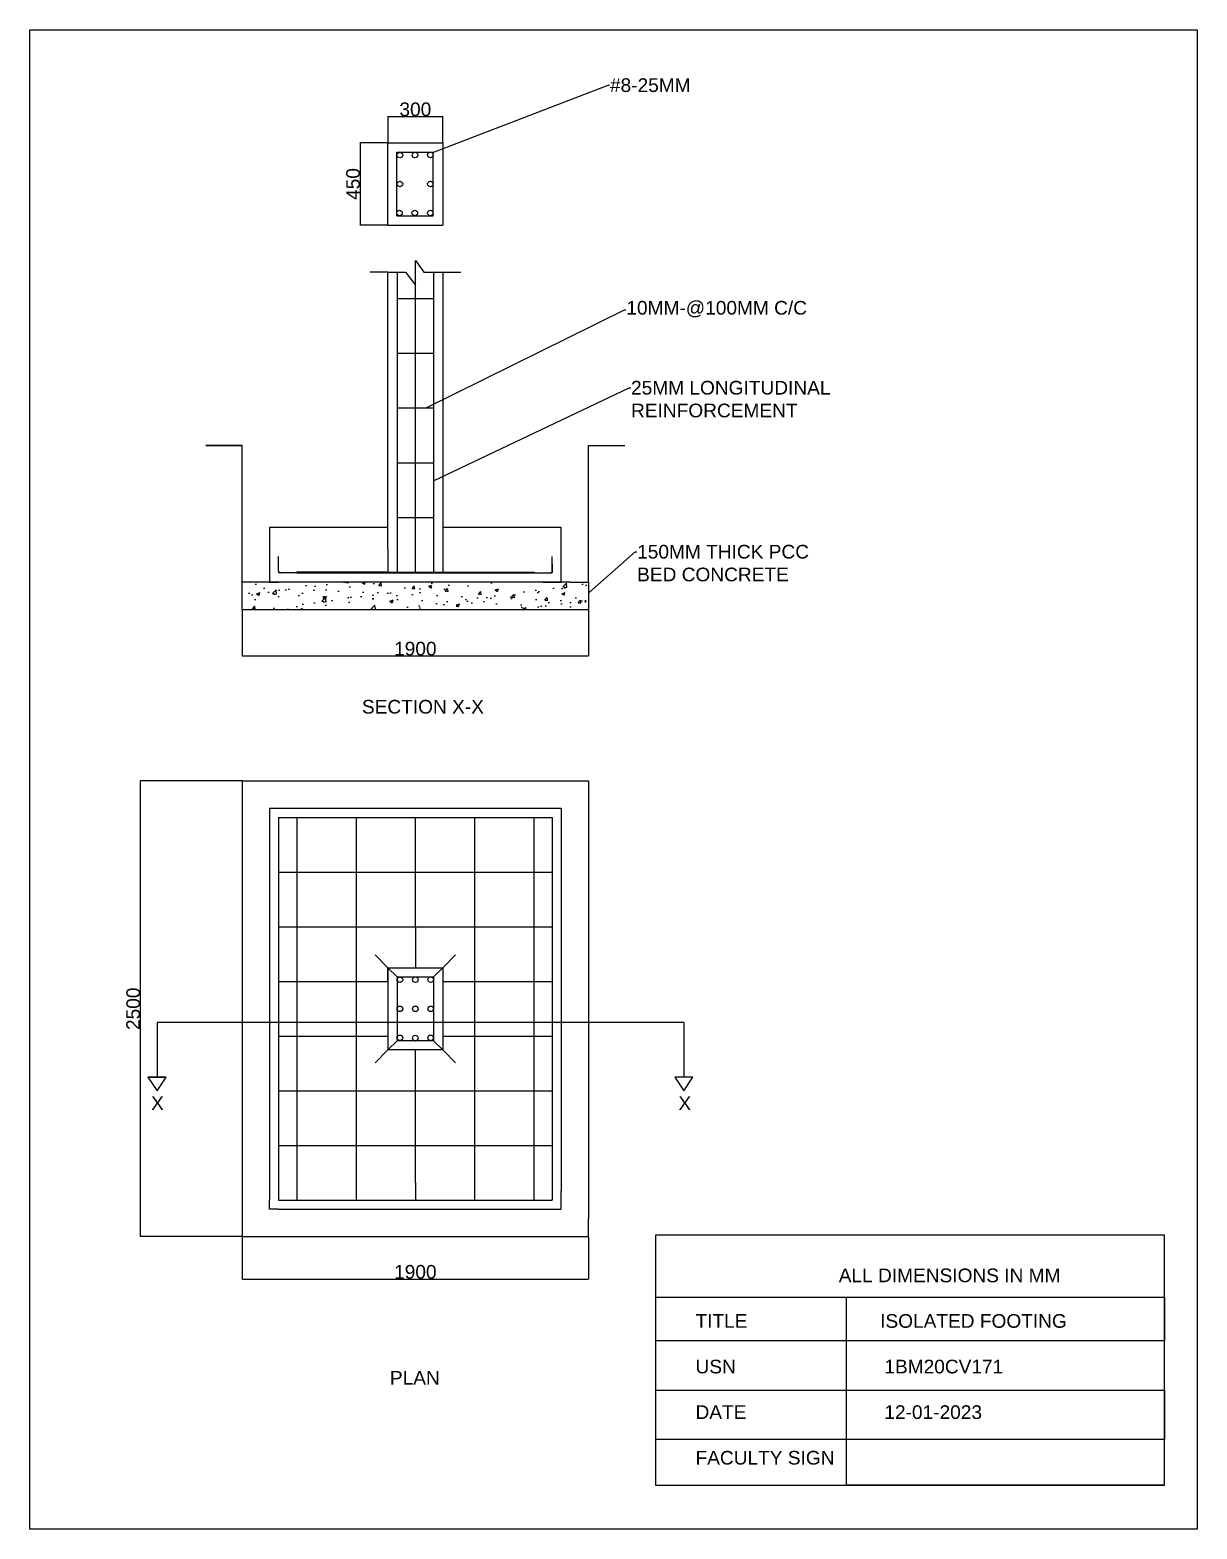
# Model space of a CAD drawing. Header units: millimetres. Extents: x -15359 to 171203, y -161916 to 32466.
# Drawn here: x 26964 to 33368, y 16053 to 24276 of the extents above; entities that cross this region are included whole.
import ezdxf
from ezdxf import colors
from ezdxf.entities.mleader import LeaderData, LeaderLine
from ezdxf.math import Vec2, Vec3

# ---------------------------------------------------------------- set-up
doc = ezdxf.new("R2010")
doc.units = ezdxf.units.MM
doc.header["$MEASUREMENT"] = 0
doc.styles.get("Standard").update_dxf_attribs({"font": 'Arial.ttf'})
doc.dimstyles.new('ISO-25', dxfattribs={"dimtxt": 2.5, "dimasz": 2.5, "dimexe": 1.25, "dimexo": 0.625, "dimtad": 1, "dimtxsty": 'Standard', "dimcen": 2.5, "dimadec": 0, "dimazin": 0, "dimtfac": 1, "dimtmove": 0, "dimatfit": 3, "dimfxl": 0, "dimarcsym": 0})

# ---------------------------------------------------------------- blocks, each defined once
blk = doc.blocks.new('*D137')
at = {"color": 0, "lineweight": -2}
for p, q in [((28128.7, 21097.2), (28128.7, 20842)), ((30028.7, 21097.2), (30028.7, 20842)), ((28131.2, 20843.3), (30026.2, 20843.3))]:
    blk.add_line(p, q, dxfattribs=at)
at = {"color": 0}
for points in [[(28131.2, 20843.7), (28131.2, 20842.8), (28128.7, 20843.3)], [(30026.2, 20843.7), (30026.2, 20842.8), (30028.7, 20843.3)]]:
    blk.add_solid(points, dxfattribs=at)
at = {"layer": 'Defpoints', "color": 0}
for p in [(28128.7, 21097.9), (30028.7, 21097.9), (30028.7, 20843.3)]:
    blk.add_point(p, dxfattribs=at)
at = {"color": 0, "insert": (29078.7, 20882.2), "char_height": 75, "attachment_point": 5}
blk.add_mtext('1900', dxfattribs=at)
blk = doc.blocks.new('*D138')
at = {"color": 0, "lineweight": -2}
for p, q in [((28928, 23656.6), (28774.9, 23656.6)), ((28776.1, 23654.1), (28776.1, 23209.1)), ((28928, 23206.6), (28774.9, 23206.6))]:
    blk.add_line(p, q, dxfattribs=at)
at = {"color": 0}
for points in [[(28775.7, 23654.1), (28776.5, 23654.1), (28776.1, 23656.6)], [(28775.7, 23209.1), (28776.5, 23209.1), (28776.1, 23206.6)]]:
    blk.add_solid(points, dxfattribs=at)
at = {"layer": 'Defpoints', "color": 0}
for p in [(28928.7, 23656.6), (28776.1, 23206.6), (28928.7, 23206.6)]:
    blk.add_point(p, dxfattribs=at)
at = {"color": 0, "insert": (28737.2, 23431.6), "char_height": 75, "attachment_point": 5, "rotation": 90}
blk.add_mtext('450', dxfattribs=at)
blk = doc.blocks.new('*D139')
at = {"color": 0, "lineweight": -2}
for p, q in [((28928.7, 23657.2), (28928.7, 23803)), ((28931.2, 23801.8), (29226.2, 23801.8)), ((29228.7, 23657.2), (29228.7, 23803))]:
    blk.add_line(p, q, dxfattribs=at)
at = {"color": 0}
for points in [[(28931.2, 23802.2), (28931.2, 23801.4), (28928.7, 23801.8)], [(29226.2, 23802.2), (29226.2, 23801.4), (29228.7, 23801.8)]]:
    blk.add_solid(points, dxfattribs=at)
at = {"layer": 'Defpoints', "color": 0}
for p in [(29228.7, 23801.8), (28928.7, 23656.6), (29228.7, 23656.6)]:
    blk.add_point(p, dxfattribs=at)
at = {"color": 0, "insert": (29078.7, 23840.7), "char_height": 75, "attachment_point": 5}
blk.add_mtext('300', dxfattribs=at)
blk = doc.blocks.new('*D140')
at = {"color": 0, "lineweight": -2}
for p, q in [((28128, 20157.1), (27568.6, 20157.1)), ((27569.8, 20154.6), (27569.8, 17659.6)), ((28128, 17657.1), (27568.6, 17657.1))]:
    blk.add_line(p, q, dxfattribs=at)
at = {"color": 0}
for points in [[(27569.4, 20154.6), (27570.2, 20154.6), (27569.8, 20157.1)], [(27569.4, 17659.6), (27570.2, 17659.6), (27569.8, 17657.1)]]:
    blk.add_solid(points, dxfattribs=at)
at = {"layer": 'Defpoints', "color": 0}
for p in [(28128.7, 20157.1), (27569.8, 17657.1), (28128.7, 17657.1)]:
    blk.add_point(p, dxfattribs=at)
at = {"color": 0, "insert": (27530.9, 18907.1), "char_height": 75, "attachment_point": 5, "rotation": 90}
blk.add_mtext('2500', dxfattribs=at)
blk = doc.blocks.new('*D141')
at = {"color": 0, "lineweight": -2}
for p, q in [((28128.7, 17656.5), (28128.7, 17423.5)), ((30028.7, 17656.5), (30028.7, 17423.5)), ((28131.2, 17424.8), (30026.2, 17424.8))]:
    blk.add_line(p, q, dxfattribs=at)
at = {"color": 0}
for points in [[(28131.2, 17425.2), (28131.2, 17424.3), (28128.7, 17424.8)], [(30026.2, 17425.2), (30026.2, 17424.3), (30028.7, 17424.8)]]:
    blk.add_solid(points, dxfattribs=at)
at = {"layer": 'Defpoints', "color": 0}
for p in [(28128.7, 17657.1), (30028.7, 17657.1), (30028.7, 17424.8)]:
    blk.add_point(p, dxfattribs=at)
at = {"color": 0, "insert": (29078.7, 17463.7), "char_height": 75, "attachment_point": 5}
blk.add_mtext('1900', dxfattribs=at)

msp = doc.modelspace()

# ---------------------------------------------------------------- hatches: boundary and pattern name
h = msp.add_hatch()
h.set_pattern_fill('AR-CONC', color=256)
h.set_pattern_definition([(50, (-34354.73, -10081.5), (182.18467, -15.9391), [19.05, -209.55]), (355, (-34354.73, -10081.5), (-35.2434, 191.05685), [15.24, -167.6406]), (100.45144, (-34339.55, -10082.83), (146.94125, 175.11775), [16.19, -178.09024]), (46.1842, (-34354.73, -10030.7), (271.07904, -42.0423), [28.575, -314.325]), (96.63556, (-34332.14, -10034.2), (237.4041, 247.4261), [24.285, -267.1356]), (351.18415, (-34354.73, -10030.7), (237.4041, 247.4261), [22.86, -251.4597]), (21, (-34329.33, -10043.4), (151.6144, -102.2652), [19.05, -209.55]), (326, (-34329.33, -10043.4), (61.80203, 184.18797), [15.24, -167.64]), (71.45144, (-34316.7, -10051.92), (213.4164, 81.92277), [16.19, -178.08994]), (37.5, (-34354.73, -10081.5), (3.088603, 84.55504), [0, -165.608, 0, -170.18, 0, -168.275]), (7.5, (-34354.73, -10081.5), (66.81966, 100.18057), [0, -97.028, 0, -161.798, 0, -64.135]), (327.5, (-34411.37, -10081.5), (135.590595, -5.728744), [0, -63.5, 0, -198.12, 0, -262.89]), (317.5, (-34436.77, -10081.5), (148.12918, 25.4265), [0, -82.55, 0, -131.572, 0, -186.69])])
h.paths.add_polyline_path([(30028.66509, 21247.86256), (29928.66509, 21247.86256), (28128.66509, 21247.86256), (28128.66509, 21097.86256), (29928.66509, 21097.86256), (30028.66509, 21097.86256)])

# ---------------------------------------------------------------- linework, layer by layer
for p, q in [((28928.66509, 23206.60831), (28928.66509, 23656.60831)), ((28928.66509, 23656.60831), (29228.66509, 23656.60831)), ((28976.75632, 23606.60831), (29176.53271, 23606.60831)), ((28976.75632, 23256.60831), (28976.75632, 23606.60831)), ((29076.64451, 23605.61377), (29076.64451, 23606.60831)), ((29176.53271, 23256.60831), (29176.53271, 23606.60831)), ((29228.66509, 23656.60831), (29228.66509, 23206.60831)), ((28976.75632, 23431.60831), (28978.66509, 23431.60831)), ((28928.66509, 23206.60831), (29228.66509, 23206.60831)), ((28976.75632, 23256.60831), (29176.53271, 23256.60831)), ((29076.64451, 23256.60831), (29076.64451, 23257.15704)), ((28928.66509, 22947.00783), (28828.66509, 22947.00783)), ((28928.66509, 21430.91055), (28928.66509, 22947.00783)), ((28928.66509, 22947.00783), (29024.84755, 22947.00783)), ((28928.66509, 22947.00783), (28978.66509, 22947.00783)), ((28978.66509, 22947.00783), (28978.66509, 21302.86256)), ((29024.84755, 22947.00783), (29078.66509, 22876.2224)), ((29078.66509, 22947.00783), (29078.66509, 23011.06195)), ((29078.66509, 23011.06195), (29124.40033, 22947.00783)), ((29078.66509, 22876.2224), (29078.66509, 22947.00783)), ((29124.40033, 22947.00783), (29228.66509, 22947.00783)), ((29178.66509, 22947.00783), (29178.66509, 21302.86256)), ((29228.66509, 22947.00783), (29228.66509, 21308.63306)), ((29228.66509, 22947.00783), (29328.66509, 22947.00783)), ((29078.66509, 22802.86256), (29078.66509, 22876.2224)), ((28978.66509, 22802.86256), (29178.66509, 22802.86256)), ((29078.66509, 21302.86256), (29078.66509, 22802.86256)), ((28978.66509, 22502.86256), (29178.66509, 22502.86256)), ((28978.66509, 22202.86256), (29178.66509, 22202.86256)), ((28128.66509, 21997.86256), (27928.66509, 21997.86256)), ((27928.66509, 21997.86256), (28128.66509, 21997.86256)), ((28128.66509, 21097.86256), (28128.66509, 21997.86256)), ((30028.66509, 21997.86256), (30128.66509, 21997.86256)), ((30028.66509, 21247.86256), (30028.66509, 21997.86256)), ((30028.66509, 21997.86256), (30228.66509, 21997.86256)), ((28978.66509, 21902.86256), (29178.66509, 21902.86256)), ((28278.66509, 21547.86256), (28278.66509, 21247.86256)), ((28928.66509, 21547.86256), (28278.66509, 21547.86256)), ((28978.66509, 21602.86256), (29178.66509, 21602.86256)), ((28978.66509, 21602.86256), (29178.66509, 21602.86256)), ((29778.66509, 21547.86256), (29228.66509, 21547.86256)), ((29778.66509, 21547.86256), (29728.66509, 21547.86256)), ((29878.66509, 21547.86256), (29778.66509, 21547.86256)), ((29878.66509, 21247.86256), (29878.66509, 21547.86256)), ((28328.66509, 21307.86256), (28328.66509, 21387.86256)), ((28928.66509, 21430.91055), (28928.66509, 21302.86256)), ((29828.66509, 21308.05586), (29828.66509, 21387.86256)), ((28328.66509, 21307.86256), (28328.66509, 21300.36256)), ((28337.77503, 21297.90224), (28331.18011, 21297.8626)), ((28428.66509, 21297.86256), (28338.66509, 21297.86256)), ((28339.55514, 21297.86256), (28339.55514, 21297.90224)), ((28928.66509, 21302.86256), (28428.66509, 21302.86256)), ((28428.66509, 21297.86256), (29728.66509, 21297.86256)), ((28928.66509, 21302.86256), (29728.66509, 21302.86256)), ((29228.66509, 21308.63306), (29228.66509, 21302.86256)), ((29728.66509, 21297.86256), (29817.95243, 21297.86256)), ((29817.95243, 21297.86256), (29826.17187, 21297.86256)), ((29828.66509, 21347.95921), (29828.66509, 21300.17847)), ((29928.66509, 21247.86256), (28128.66509, 21247.86256)), ((28278.66509, 21247.86256), (28328.66509, 21247.86256)), ((29778.66509, 21247.86256), (29878.66509, 21247.86256)), ((29928.66509, 21247.86256), (30028.66509, 21247.86256)), ((30028.66509, 21247.86256), (30028.66509, 21097.86256)), ((28128.66509, 21097.86256), (29928.66509, 21097.86256)), ((29928.66509, 21097.86256), (30028.66509, 21097.86256)), ((28128.66509, 20157.11201), (28128.66509, 18245.24017)), ((28128.66509, 20157.11201), (29928.66509, 20157.11201)), ((29928.66509, 20157.11201), (30028.66509, 20157.11201)), ((30028.66509, 20157.11201), (30028.66509, 17757.11201)), ((28278.66509, 20007.11201), (29878.66509, 20007.11201)), ((28278.66509, 20007.11201), (28278.66509, 17907.11201)), ((29878.66509, 20007.11201), (29878.66509, 17907.11201)), ((28328.66509, 19957.11201), (29828.66509, 19957.11201)), ((28328.66509, 19957.11201), (28328.66509, 17957.11201)), ((28428.66509, 19957.11201), (28428.66509, 17957.11201)), ((28753.66509, 19957.11201), (28753.66509, 17957.11201)), ((29078.66509, 19357.11201), (29078.66509, 19957.11201)), ((29403.66509, 19957.11201), (29403.66509, 17957.11201)), ((29728.66509, 19957.11201), (29728.66509, 17957.11201)), ((29828.66509, 19957.11201), (29828.66509, 17957.11201)), ((28328.66509, 19657.11201), (29828.66509, 19657.11201)), ((28328.66509, 19357.11201), (29828.66509, 19357.11201)), ((29078.66509, 19357.11201), (29078.66509, 19132.11201)), ((28928.66509, 19132.11201), (28858.55984, 19203.42298)), ((29228.66509, 19132.11201), (29299.37576, 19202.82269)), ((28928.66509, 19132.11201), (28928.66509, 18682.11201)), ((28928.66509, 19057.11201), (28928.66509, 19132.11201)), ((28928.66509, 19132.11201), (29228.66509, 19132.11201)), ((28978.66509, 19082.11201), (28928.66509, 19132.11201)), ((28928.66509, 19132.11201), (29228.66509, 19132.11201)), ((28978.66509, 19082.11201), (28978.66509, 18732.11201)), ((28978.66509, 19082.11201), (29178.66509, 19082.11201)), ((29078.66509, 19081.72333), (29078.66509, 19082.11201)), ((29228.66509, 19132.11201), (29178.66509, 19082.11201)), ((29178.66509, 19082.11201), (29178.66509, 18732.11201)), ((29178.66509, 19082.11201), (29178.66509, 18732.11201)), ((29228.66509, 19132.11201), (29228.66509, 18682.11201)), ((29228.66509, 19132.11201), (29228.66509, 18682.11201)), ((28328.66509, 19057.11201), (28928.66509, 19057.11201)), ((29228.66509, 19057.11201), (29828.66509, 19057.11201)), ((30551.95419, 18831.85967), (27661.51755, 18831.85967)), ((27661.51755, 18831.85967), (27661.51755, 18531.85967)), ((29178.58841, 18907.11201), (29178.66509, 18907.11201)), ((30551.95419, 18831.85967), (30551.95419, 18531.85967)), ((28328.66509, 18757.11201), (28928.66509, 18757.11201)), ((29228.66509, 18757.11201), (29828.66509, 18757.11201)), ((28928.66509, 18682.11201), (28857.95441, 18611.40133)), ((28928.66509, 18682.11201), (28978.66509, 18732.11201)), ((29228.66509, 18682.11201), (28928.66509, 18682.11201)), ((29228.66509, 18682.11201), (28928.66509, 18682.11201)), ((29178.66509, 18732.11201), (28978.66509, 18732.11201)), ((29078.66509, 17953.31085), (29078.66509, 18682.11201)), ((29178.66509, 18732.11201), (29228.66509, 18682.11201)), ((29228.66509, 18682.11201), (29299.37576, 18611.40133)), ((27611.51755, 18531.85967), (27661.51755, 18531.85967)), ((27711.51755, 18531.85967), (27611.51755, 18531.85967)), ((27611.51755, 18531.85967), (27661.51755, 18456.85967)), ((27661.51755, 18531.85967), (27711.51755, 18531.85967)), ((27661.51755, 18456.85967), (27711.51755, 18531.85967)), ((30601.95419, 18531.85967), (30501.95419, 18531.85967)), ((30501.95419, 18531.85967), (30551.95419, 18456.85967)), ((30551.95419, 18456.85967), (30601.95419, 18531.85967)), ((28328.66509, 18457.11201), (29828.66509, 18457.11201)), ((28128.66509, 18245.24017), (28128.66509, 17757.11201)), ((28328.66509, 18157.11201), (29828.66509, 18157.11201)), ((28328.66509, 17957.11201), (28328.66509, 17857.11201)), ((28428.66509, 17957.11201), (28428.66509, 17857.11201)), ((28753.66509, 17957.11201), (28753.66509, 17857.11201)), ((29078.66509, 17953.31085), (29078.66509, 17857.11201)), ((29403.66509, 17957.11201), (29403.66509, 17857.11201)), ((29728.66509, 17957.11201), (29728.66509, 17857.11201)), ((29828.66509, 17957.11201), (29828.66509, 17857.11201)), ((28278.66509, 17907.11201), (28278.66509, 17857.11201)), ((28278.66509, 17807.11201), (28278.66509, 17857.11201)), ((28328.66509, 17857.11201), (29828.66509, 17857.11201)), ((29878.66509, 17857.11201), (29878.66509, 17907.11201)), ((29878.66509, 17807.11201), (29878.66509, 17857.11201)), ((28328.66509, 17807.11201), (28278.66509, 17807.11201)), ((28328.66509, 17807.11201), (29828.66509, 17807.11201)), ((29828.66509, 17807.11201), (29878.66509, 17807.11201)), ((28128.66509, 17757.11201), (28128.66509, 17657.11201)), ((30028.66509, 17657.11201), (30028.66509, 17757.11201)), ((28128.66509, 17657.11201), (28278.66509, 17657.11201)), ((28278.66509, 17657.11201), (30028.66509, 17657.11201)), ((33188.53417, 17666.14779), (30396.87404, 17666.14779)), ((30396.87404, 17666.14779), (30396.87404, 17586.02174)), ((33188.53417, 16293.98905), (33188.53417, 17666.14779)), ((30396.87404, 17586.02174), (30396.87404, 16293.98905)), ((30396.87404, 17586.02174), (30396.87404, 17325.61203)), ((30396.87404, 17325.61203), (33188.53417, 17325.61203)), ((31444.37315, 16293.98905), (31444.37315, 17325.61203)), ((33188.53417, 17325.61203), (33188.53417, 17085.23385)), ((33188.53417, 17085.23385), (30396.87404, 17085.23385)), ((30396.87404, 17085.23385), (30396.87404, 16814.80842)), ((30396.87404, 16814.80842), (33188.53417, 16814.80842)), ((33188.53417, 16814.80842), (33188.53417, 16544.38299)), ((33188.53417, 16544.38299), (30396.87404, 16544.38299)), ((30396.87404, 16544.38299), (30396.87404, 16293.98905)), ((30396.87404, 16293.98905), (33188.53417, 16293.98905)), ((33188.53417, 16293.98905), (31444.37315, 16293.98905))]:
    msp.add_line(p, q)
msp.add_lwpolyline([(26964.30904, 24276.44437), (33367.54901, 24276.44437), (33367.54901, 16053.34283), (26964.30904, 16053.34283)], close=True)
for centre, radius in [((28993.94313, 23590.33573), 15.27804), ((29076.64451, 23590.33573), 15.27804), ((29161.37884, 23591.26748), 15.27804), ((28993.94313, 23431.60831), 15.27804), ((29161.37884, 23431.60831), 15.27804), ((28991.66141, 23272.39848), 15.27804), ((29075.58758, 23272.39848), 15.27804), ((29161.37884, 23272.39848), 15.27804), ((28331.16509, 21300.36256), 2.5), ((28428.66509, 21300.36256), 2.5), ((28753.66509, 21300.36256), 2.5), ((29078.66509, 21300.36256), 2.5), ((29403.66509, 21300.36256), 2.5), ((29728.66509, 21300.36256), 2.5), ((29826.17187, 21300.36256), 2.5), ((28993.94313, 19066.83397), 15.27804), ((29078.66509, 19066.44529), 15.27804), ((29162.78062, 19066.83397), 15.27804), ((28993.94313, 18907.11201), 15.27804), ((29078.66509, 18907.11201), 15.27804), ((29163.31036, 18907.11201), 15.27804), ((28993.94313, 18747.77038), 15.27804), ((29078.66509, 18746.52972), 15.27804), ((29162.81319, 18747.77038), 15.27804)]:
    msp.add_circle(centre, radius)
msp.add_arc((28338.66509, 21307.86256), 10, 264.89358719, 270)
for p in [(28976.75632, 23431.60831), (29076.64451, 23256.60831), (28553.66509, 21302.86256), (28678.66509, 21302.86256), (28753.66509, 21297.86256), (28803.66509, 21302.86256), (29078.66509, 21297.86256), (29403.66509, 21297.86256), (28978.66509, 18907.11201), (29078.66509, 18732.11201)]:
    msp.add_point(p)

# ---------------------------------------------------------------- texts
at = {"char_height": 75, "attachment_point": 1}
for s, width, insert in [('SECTION X-X', 1486.4668037, (28785.5799, 20601.69212)), ('X', 143.1173081, (27628.79716, 18426.4021)), ('X', 143.1173081, (30522.02179, 18426.4021)), ('                           ALL DIMENSIONS IN MM\\P\\PTITLE                         ISOLATED FOOTING\\P\\PUSN                            1BM20CV171\\P\\PDATE                          12-01-2023\\P\\PFACULTY SIGN', 4629.8983593, (30615.89959, 17482.18158)), ('PLAN', 1064.3262871, (28939.06015, 16920.25708))]:
    msp.add_mtext_dynamic_manual_height_columns(s, width=width, gutter_width=12.5, heights=[0], dxfattribs=dict(at, insert=insert))

# ---------------------------------------------------------------- dimensions: what is measured, and where the dimension line sits
for base, p1, p2, picture, middle in [((29228.66509, 23801.77864), (28928.66509, 23656.60831), (29228.66509, 23656.60831), '*D139', (29078.66509, 23840.72219)), ((30028.66509, 20843.25864), (28128.66509, 21097.86256), (30028.66509, 21097.86256), '*D137', (29078.66509, 20882.17662))]:
    dim = msp.add_linear_dim(base=base, p1=p1, p2=p2, dimstyle='ISO-25', override={"dimtxt": 75})
    dim.commit()
    dim.dimension.update_dxf_attribs({"geometry": picture, "text_midpoint": middle})
for base, p1, p2, picture, middle in [((28776.13303, 23206.60831), (28928.66509, 23656.60831), (28928.66509, 23206.60831), '*D138', (28737.21506, 23431.60831)), ((27569.81097, 17657.11201), (28128.66509, 20157.11201), (28128.66509, 17657.11201), '*D140', (27530.89299, 18907.11201))]:
    dim = msp.add_linear_dim(base=base, p1=p1, p2=p2, angle=90, dimstyle='ISO-25', override={"dimtxt": 75})
    dim.commit()
    dim.dimension.update_dxf_attribs({"geometry": picture, "text_midpoint": middle})
dim = msp.add_linear_dim(base=(30028.66509, 17424.76522), p1=(28128.66509, 17657.11201), p2=(30028.66509, 17657.11201), dimstyle='ISO-25', override={"dimtxt": 75})
dim.commit()
dim.dimension.update_dxf_attribs({"geometry": '*D141', "text_midpoint": (29078.66509, 17424.76522), "dimtype": 160})

# ---------------------------------------------------------------- leaders
ml = msp.add_multileader_mtext('Standard')
ml.set_content('#8-25MM', color=256)
ml.set_leader_properties()
ml.build(insert=Vec2(0, 0))
ctx = ml.context
ctx.base_point, ctx.char_height, ctx.plane_origin = Vec3(30144.44591, 23973.09809), 75, Vec3(29170.93393, 23603.18885)
notes = []
notes.append((ctx, [(0, (1, 1, 0), (30136.44591, 23973.09809), (1, 0), 8, [(0, [(29170.93393, 23603.18885)], 0, [])])]))
ctx.mtext.insert, ctx.mtext.flow_direction = Vec3(30146.44591, 24011.23759), 5
ml = msp.add_multileader_mtext('Standard')
ml.set_content('10MM-@100MM C/C', color=256)
ml.set_leader_properties()
ml.build(insert=Vec2(0, 0))
ctx = ml.context
ctx.base_point, ctx.char_height, ctx.plane_origin = Vec3(30234.48989, 22741.46557), 75, Vec3(29138.42149, 22202.86256)
notes.append((ctx, [(0, (1, 1, 0), (30226.48989, 22741.46557), (1, 0), 8, [(0, [(29138.42149, 22202.86256)], 0, [])])]))
ctx.mtext.insert, ctx.mtext.flow_direction = Vec3(30236.48989, 22789.99047), 5
ml = msp.add_multileader_mtext('Standard')
ml.set_content('25MM LONGITUDINAL\\PREINFORCEMENT', color=256)
ml.set_leader_properties()
ml.build(insert=Vec2(0, 0))
ctx = ml.context
ctx.base_point, ctx.char_height, ctx.plane_origin = Vec3(30260.19313, 22313.50449), 75, Vec3(29178.66509, 21803.66537)
notes.append((ctx, [(0, (1, 1, 0), (30252.19313, 22313.50449), (1, 0), 8, [(0, [(29178.66509, 21803.66537)], 0, [])])]))
ctx.mtext.insert, ctx.mtext.flow_direction = Vec3(30262.19313, 22351.64398), 5
ml = msp.add_multileader_mtext('Standard')
ml.set_content('150MM THICK PCC\\PBED CONCRETE', color=256)
ml.set_leader_properties()
ml.build(insert=Vec2(0, 0))
ctx = ml.context
ctx.base_point, ctx.char_height, ctx.plane_origin = Vec3(30293.57881, 21413.92957), 75, Vec3(30028.66509, 21187.52061)
notes.append((ctx, [(0, (1, 1, 0), (30285.57881, 21413.92957), (1, 0), 8, [(0, [(30028.66509, 21187.52061)], 0, [])])]))
ctx.mtext.insert, ctx.mtext.flow_direction = Vec3(30295.57881, 21452.06906), 5
for ctx, leaders in notes:
    for number, flags, end, landing, length, lines in leaders:
        leader = LeaderData()
        leader.index, (leader.has_last_leader_line, leader.has_dogleg_vector, leader.attachment_direction) = number, flags
        leader.last_leader_point, leader.dogleg_vector, leader.dogleg_length = Vec3(end), Vec3(landing), length
        for number, points, colour, breaks in lines:
            line = LeaderLine()
            line.index, line.vertices, line.color, line.breaks = number, Vec3.list(points), colors.encode_raw_color(colour), breaks
            leader.lines.append(line)
        ctx.leaders.append(leader)

doc.saveas('drawing.dxf')
